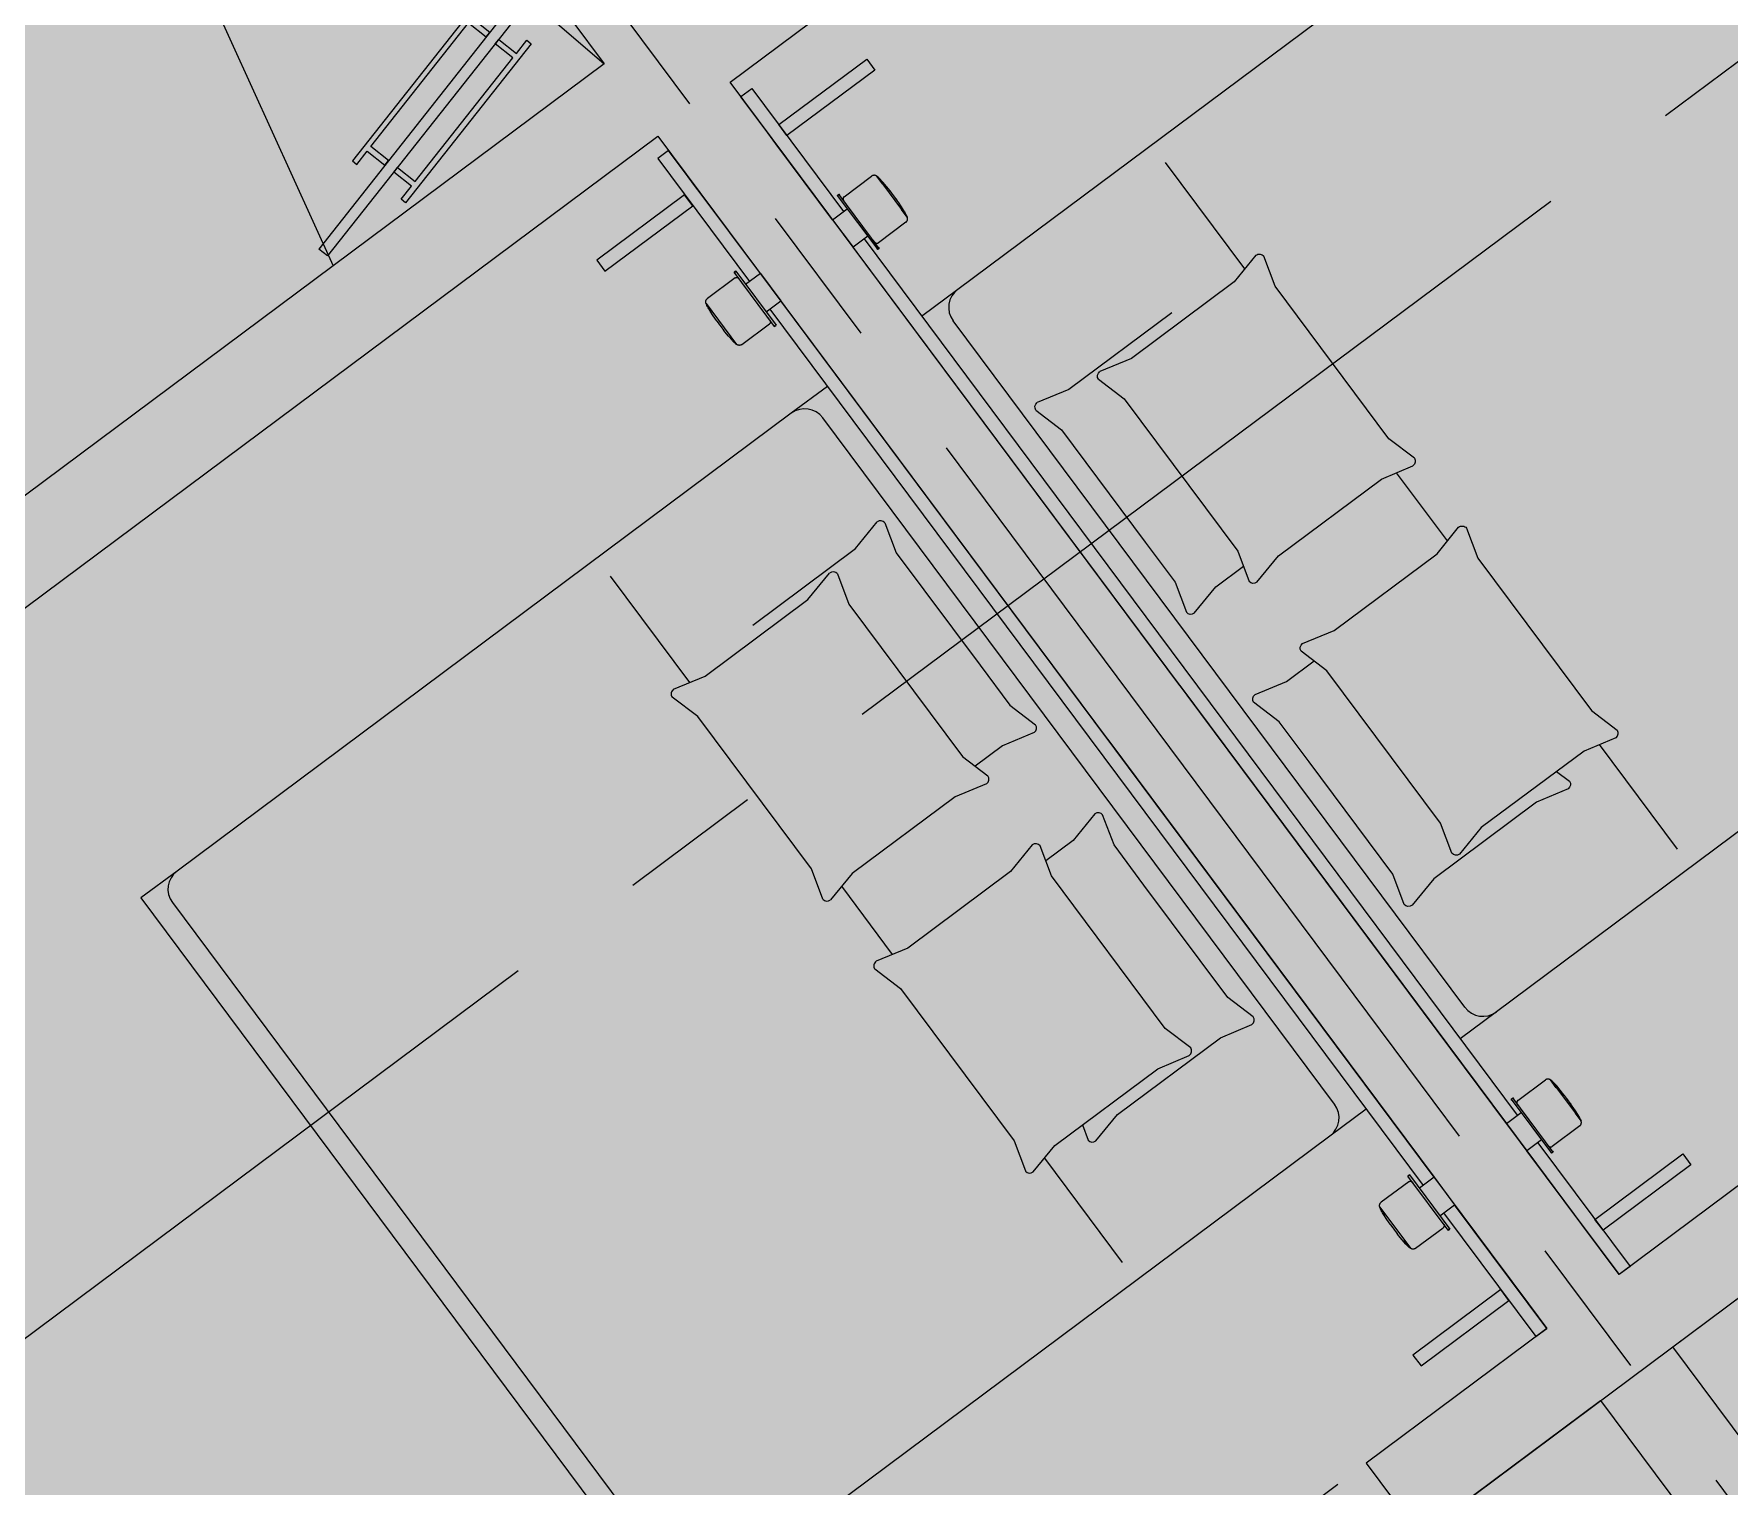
# Model space of a CAD drawing. Header units: metres. Extents: x -466 to 1322, y -1072 to 50.
# Drawn here: x 433.038 to 436.799, y -185.978 to -182.755 of the extents above; entities that cross this region are included whole.
import ezdxf

# ---------------------------------------------------------------- set-up
doc = ezdxf.new("R2010")
doc.units = ezdxf.units.M
for name, pattern in [('B1 P BAJA$0$HIDDEN', [9.525, 6.35, -3.175]), ('CENTER2', [28.575, 19.05, -3.175, 3.175, -3.175]), ('HIDDEN', [9.525, 6.35, -3.175]), ('Hidden 1_16_', [0.002381, 0.001587, -0.00079375])]:
    doc.linetypes.add(name, pattern=pattern)
for name, color, linetype, lineweight in [('A - PROY', 250, 'B1 P BAJA$0$HIDDEN', 0), ('A-DOOR', 2, 'Continuous', 9), ('A-EJES', 61, 'CENTER2', 0), ('A-Fixt', 122, 'Continuous', 5), ('A-MUEBLES', 5, 'Continuous', 0), ('A-MURO INT', 4, 'Continuous', 0)]:
    doc.layers.add(name, color=color, linetype=linetype, lineweight=lineweight)
doc.layers.add('Hatch Exterior', color=7, linetype='Continuous', lineweight=0, true_color=0xa99b89)
doc.layers.add('Hatch Interior', color=7, linetype='Continuous', lineweight=0, true_color=0xaf6350)

msp = doc.modelspace()

# ---------------------------------------------------------------- hatches: boundary and pattern name
at = {"layer": 'A-MURO INT', "transparency": 33554687}
h = msp.add_hatch(color=256, dxfattribs=at)
h.dxf.hatch_style = 1
h.paths.add_polyline_path([(433.3874, -181.2589), (435.7928, -179.466), (436.3904, -180.2678), (436.5507, -180.1483), (435.8336, -179.1861), (430.5418, -183.1304), (430.9004, -183.6115), (431.259, -184.0926), (431.4193, -183.973), (431.0608, -183.492), (430.8217, -183.1713), (433.2271, -181.3784), (434.3028, -182.8216), (431.7371, -184.734), (431.8566, -184.8943), (434.4223, -182.982), (436.3944, -185.6278), (436.3946, -185.628), (436.3703, -185.6461), (435.9936, -185.9266), (436.1131, -186.087), (436.514, -185.7882), (437.8287, -187.5521), (437.9891, -187.4326), (436.6743, -185.6687), (437.0752, -185.3699), (436.9557, -185.2095), (436.579, -185.4902), (436.5792, -185.4904), (436.5549, -185.5085), (436.3503, -185.234), (436.3049, -185.173), (434.8554, -183.2283), (434.8099, -183.1674), (434.6064, -182.8943), (434.5827, -182.8624), (437.1484, -180.95), (437.0288, -180.7897), (434.4631, -182.7021)])
h.paths.add_polyline_path([(433.6005, -181.1), (433.6011, -181.0996), (433.6085, -181.0941), (433.6278, -181.0797), (433.6278, -181.0797), (433.6225, -181.0837), (433.6092, -181.0936), (433.6005, -181.1)], flags=16)
at = {"layer": 'Hatch Exterior', "transparency": 33554687}
h = msp.add_hatch(color=256, dxfattribs=at)
h.dxf.hatch_style = 1
h.paths.add_polyline_path([(452.1567, -197.3216), (445.6431, -181.7275), (426.4435, -196.0383), (425.1287, -194.2744), (443.8484, -180.3214), (442.6531, -178.7178), (449.1895, -173.8458), (446.0818, -169.6765), (448.887, -167.5857), (459.5469, -194.4269)])
at = {"layer": 'Hatch Interior', "transparency": 33554687}
h = msp.add_hatch(color=256, dxfattribs=at)
h.dxf.hatch_style = 1
edge = h.paths.add_edge_path()
edge.add_line((417.7382, -197.1638), (419.3856, -199.3747))
edge.add_arc((419.7198, -199.9897), 0.7, 36.6996, 118.5178, ccw=False)
edge.add_line((420.2811, -199.5714), (421.6441, -198.5555))
edge.add_line((421.6441, -198.5555), (425.1105, -200.2313))
edge.add_line((425.1105, -200.2313), (423.8168, -202.9072))
edge.add_line((423.8168, -202.9072), (449.7456, -215.4426))
edge.add_line((449.7456, -215.4426), (452.2266, -210.3109))
edge.add_line((452.2266, -210.3109), (452.8795, -208.9604))
edge.add_line((452.8795, -208.9604), (426.2831, -196.1578))
edge.add_line((426.2831, -196.1578), (424.9683, -194.3939))
edge.add_line((424.9683, -194.3939), (443.8484, -180.3214))
edge.add_line((443.8484, -180.3214), (442.6531, -178.7178))
edge.add_line((442.6531, -178.7178), (449.1895, -173.8458))
edge.add_line((449.1895, -173.8458), (446.0819, -169.6766))
edge.add_line((446.0819, -169.6766), (408.2908, -197.8447))
edge.add_line((408.2908, -197.8447), (413.4672, -200.3473))
edge.add_line((413.4672, -200.3473), (417.7382, -197.1638))

# ---------------------------------------------------------------- linework, layer by layer
at = {"layer": 'A - PROY', "linetype": 'HIDDEN'}
for q in [(433.7014, -183.2698), (434.3028, -182.8216)]:
    msp.add_line((432.9817, -181.6822), q, dxfattribs=at)
at = {"layer": 'A - PROY', "color": 250, "linetype": 'Hidden 1_16_', "ltscale": 100}
msp.add_lwpolyline([(433.1071, -188.0781), (435.9936, -185.9266)], dxfattribs=at)
at = {"layer": 'A-DOOR'}
msp.add_line((434.1035, -182.6832), (433.6696, -183.2325), dxfattribs=at)
msp.add_lwpolyline([(434.1035, -182.6832), (434.1231, -182.6987), (433.6891, -183.2478), (433.6696, -183.2325)], dxfattribs=at)
at = {"layer": 'A-EJES', "ltscale": 0.1}
for p, q in [((445.5676, -176.296), (409.6606, -203.0599)), ((437.9089, -187.4923), (429.9289, -176.7862))]:
    msp.add_line(p, q, dxfattribs=at)
at = {"layer": 'A-Fixt'}
for points in [[(433.8167, -183.0463), (433.8246, -183.0363), (433.7853, -183.0053), (434.0022, -182.7307), (434.0415, -182.7617), (434.0494, -182.7517), (434.0101, -182.7207), (434.0332, -182.6914), (434.0233, -182.6836), (433.7444, -183.0367), (433.7543, -183.0446), (433.7775, -183.0153)], [(433.8363, -183.0618), (433.8442, -183.0518), (433.8834, -183.0828), (434.1003, -182.8081), (434.0611, -182.7772), (434.069, -182.7672), (434.1082, -182.7982), (434.1313, -182.7689), (434.1413, -182.7768), (433.8624, -183.1299), (433.8524, -183.1221), (433.8755, -183.0928)]]:
    msp.add_lwpolyline(points, close=True, dxfattribs=at)
at = {"layer": 'A-MUEBLES'}
for p, q in [((435.0875, -183.3218), (436.4505, -182.3058)), ((434.6904, -182.9564), (434.8855, -182.8111)), ((434.9035, -182.8353), (434.7085, -182.9807)), ((434.8855, -182.8111), (434.9035, -182.8353)), ((434.6064, -182.8943), (434.6307, -182.8763)), ((434.8099, -183.1674), (434.6064, -182.8943)), ((434.6663, -182.9747), (434.6066, -182.8945)), ((434.6307, -182.8763), (434.8342, -183.1493)), ((434.6843, -182.9987), (434.6663, -182.9747)), ((434.7085, -182.9807), (434.6904, -182.9564)), ((434.4461, -183.0138), (434.4218, -183.0319)), ((434.6496, -183.2869), (434.4461, -183.0138)), ((434.506, -183.0942), (434.4462, -183.014)), ((434.8099, -183.1674), (434.6843, -182.9987)), ((434.4218, -183.0319), (434.6253, -183.3049)), ((435.7243, -183.2768), (435.5483, -183.0407)), ((434.5239, -183.1183), (434.506, -183.0942)), ((434.8353, -183.1163), (434.8964, -183.0708)), ((434.908, -183.071), (434.9757, -183.1619)), ((434.9208, -183.0881), (434.908, -183.071)), ((434.4816, -183.1121), (434.2866, -183.2575)), ((434.3046, -183.2817), (434.4997, -183.1363)), ((434.4997, -183.1363), (434.4816, -183.1121)), ((434.6496, -183.2869), (434.5239, -183.1183)), ((434.8204, -183.1134), (434.8239, -183.1108)), ((434.8204, -183.1134), (434.9101, -183.2337)), ((434.822, -183.1154), (434.8204, -183.1134)), ((434.8239, -183.1108), (434.8254, -183.1128)), ((434.9135, -183.2311), (434.8239, -183.1108)), ((434.8099, -183.1674), (434.8425, -183.1431)), ((434.8099, -183.1674), (434.8554, -183.2283)), ((434.9726, -183.173), (434.9115, -183.2185)), ((434.9757, -183.1619), (434.963, -183.1447)), ((434.888, -183.204), (434.8554, -183.2283)), ((434.8796, -183.2102), (436.3291, -185.155)), ((435.5807, -184.2014), (434.8554, -183.2283)), ((436.3049, -185.173), (434.8554, -183.2283)), ((434.9101, -183.2337), (434.9085, -183.2316)), ((434.9135, -183.2311), (434.9101, -183.2337)), ((434.912, -183.229), (434.9135, -183.2311)), ((435.7492, -183.2464), (435.7012, -183.3051)), ((435.7917, -183.3152), (435.7665, -183.2483)), ((434.2866, -183.2575), (434.3046, -183.2817)), ((434.5949, -183.2815), (434.5914, -183.2841)), ((434.5914, -183.2841), (434.5929, -183.2862)), ((434.681, -183.4044), (434.5914, -183.2841)), ((434.5949, -183.2815), (434.6845, -183.4018)), ((434.5964, -183.2836), (434.5949, -183.2815)), ((434.6496, -183.2869), (434.617, -183.3112)), ((434.6496, -183.2869), (434.695, -183.3478)), ((434.5934, -183.2966), (434.5323, -183.3422)), ((435.0073, -183.3816), (435.0875, -183.3218)), ((435.7012, -183.3051), (435.473, -183.4752)), ((436.0438, -183.6534), (435.7917, -183.3152)), ((434.5292, -183.3533), (434.5969, -183.4442)), ((434.542, -183.3704), (434.5292, -183.3533)), ((434.6624, -183.3721), (434.695, -183.3478)), ((435.4203, -184.3209), (434.695, -183.3478)), ((436.1445, -185.2925), (434.695, -183.3478)), ((434.6085, -183.4444), (434.6696, -183.3988)), ((434.6708, -183.3659), (436.1203, -185.3106)), ((434.6845, -183.4018), (434.683, -183.3997)), ((436.2127, -184.9152), (435.0773, -183.3918)), ((435.5623, -183.3739), (435.3341, -183.544)), ((434.5969, -183.4442), (434.5842, -183.4271)), ((434.6795, -183.4023), (434.681, -183.4044)), ((434.681, -183.4044), (434.6845, -183.4018)), ((435.473, -183.4752), (435.403, -183.5044)), ((434.7985, -183.5372), (434.7183, -183.597)), ((435.3341, -183.544), (435.2641, -183.5732)), ((435.3999, -183.5215), (435.4568, -183.5649)), ((435.4568, -183.5649), (435.7089, -183.9031)), ((434.7183, -183.597), (433.3553, -184.6129)), ((435.9237, -185.1306), (434.7883, -183.6072)), ((435.261, -183.5903), (435.3179, -183.6336)), ((435.3179, -183.6336), (435.5037, -183.8829)), ((436.1007, -183.6968), (436.0438, -183.6534)), ((436.0276, -183.7431), (436.0976, -183.7139)), ((436.1741, -183.8803), (436.0613, -183.729)), ((435.7994, -183.9132), (436.0276, -183.7431)), ((434.8607, -183.8968), (434.9087, -183.838)), ((434.926, -183.84), (434.9513, -183.9069)), ((436.151, -183.9086), (436.199, -183.8498)), ((436.2162, -183.8517), (436.2415, -183.9187)), ((435.5037, -183.8829), (435.57, -183.9718)), ((434.6326, -184.0669), (434.8607, -183.8968)), ((434.9513, -183.9069), (435.1371, -184.1562)), ((435.7089, -183.9031), (435.7341, -183.97)), ((435.7514, -183.9719), (435.7994, -183.9132)), ((435.9228, -184.0787), (436.151, -183.9086)), ((436.2415, -183.9187), (436.4936, -184.2568)), ((437.6457, -183.9094), (436.2827, -184.9254)), ((434.4933, -184.1944), (434.3172, -183.9583)), ((434.7552, -184.0103), (434.8032, -183.9515)), ((434.8205, -183.9534), (434.8457, -184.0203)), ((435.6605, -183.9819), (435.7215, -183.9365)), ((435.57, -183.9718), (435.5953, -184.0387)), ((435.6125, -184.0407), (435.6605, -183.9819)), ((434.527, -184.1803), (434.7552, -184.0103)), ((434.8457, -184.0203), (435.0978, -184.3585)), ((435.8528, -184.1079), (435.9228, -184.0787)), ((435.8172, -184.1921), (435.8782, -184.1467)), ((435.9066, -184.1683), (435.8497, -184.125)), ((434.457, -184.2096), (434.527, -184.1803)), ((435.1371, -184.1562), (435.2034, -184.2451)), ((436.1586, -184.5065), (435.9066, -184.1683)), ((434.5108, -184.27), (434.4539, -184.2267)), ((435.5807, -184.2014), (436.3049, -185.173)), ((435.7472, -184.2213), (435.8172, -184.1921)), ((435.2034, -184.2451), (435.2603, -184.2884)), ((435.801, -184.2818), (435.7441, -184.2384)), ((436.4936, -184.2568), (436.5505, -184.3002)), ((434.7629, -184.6082), (434.5108, -184.27)), ((435.8673, -184.3707), (435.801, -184.2818)), ((435.1872, -184.3347), (435.1262, -184.3802)), ((435.2572, -184.3055), (435.1872, -184.3347)), ((435.4203, -184.3209), (436.1445, -185.2925)), ((436.5474, -184.3173), (436.4774, -184.3465)), ((436.5111, -184.3324), (436.6838, -184.5641)), ((435.0978, -184.3585), (435.1547, -184.4019)), ((436.0531, -184.62), (435.8673, -184.3707)), ((436.4774, -184.3465), (436.2492, -184.5166)), ((436.4164, -184.3919), (436.4449, -184.4137)), ((435.0816, -184.4482), (434.8534, -184.6183)), ((435.1516, -184.419), (435.0816, -184.4482)), ((436.4419, -184.4308), (436.3718, -184.46)), ((435.3919, -184.4862), (435.3438, -184.545)), ((435.4344, -184.555), (435.4091, -184.4881)), ((436.3718, -184.46), (436.1436, -184.6301)), ((436.1839, -184.5734), (436.1586, -184.5065)), ((436.2492, -184.5166), (436.2012, -184.5753)), ((435.253, -184.5549), (435.205, -184.6137)), ((435.2955, -184.6238), (435.2702, -184.5569)), ((435.3438, -184.545), (435.2829, -184.5904)), ((435.5007, -184.644), (435.4344, -184.555)), ((433.3553, -184.6129), (433.2751, -184.6727)), ((434.7881, -184.6751), (434.7629, -184.6082)), ((434.8534, -184.6183), (434.8054, -184.677)), ((435.205, -184.6137), (434.9768, -184.7838)), ((435.5476, -184.962), (435.2955, -184.6238)), ((436.0784, -184.6869), (436.0531, -184.62)), ((436.1436, -184.6301), (436.0956, -184.6888)), ((433.2751, -184.6727), (434.4703, -186.2762)), ((434.943, -184.7978), (434.8303, -184.6466)), ((435.6865, -184.8932), (435.5007, -184.644)), ((433.3451, -184.6829), (434.4805, -186.2063)), ((434.9768, -184.7838), (434.9067, -184.813)), ((434.9037, -184.8301), (434.9606, -184.8734)), ((434.9606, -184.8734), (435.2126, -185.2116)), ((435.7434, -184.9366), (435.6865, -184.8932)), ((436.2827, -184.9254), (436.2025, -184.9851)), ((435.6045, -185.0053), (435.5476, -184.962)), ((435.6703, -184.9829), (435.7403, -184.9537)), ((435.4421, -185.153), (435.6703, -184.9829)), ((435.3032, -185.2217), (435.5314, -185.0516)), ((435.5314, -185.0516), (435.6014, -185.0224)), ((436.3303, -185.122), (436.3914, -185.0764)), ((436.403, -185.0766), (436.4707, -185.1675)), ((436.4157, -185.0937), (436.403, -185.0766)), ((436.3154, -185.119), (436.3189, -185.1165)), ((436.3154, -185.119), (436.405, -185.2393)), ((436.3169, -185.1211), (436.3154, -185.119)), ((436.3189, -185.1165), (436.3204, -185.1185)), ((436.4085, -185.2367), (436.3189, -185.1165)), ((435.3941, -185.2117), (435.4421, -185.153)), ((435.9135, -185.2005), (435.9937, -185.1408)), ((436.3049, -185.173), (436.3375, -185.1487)), ((436.4707, -185.1675), (436.4579, -185.1504)), ((434.5505, -186.2165), (435.9135, -185.2005)), ((435.3641, -185.1763), (435.3768, -185.2098)), ((436.3049, -185.173), (436.3503, -185.234)), ((436.4676, -185.1786), (436.4064, -185.2242)), ((435.2126, -185.2116), (435.2379, -185.2785)), ((435.2552, -185.2805), (435.3032, -185.2217)), ((436.3829, -185.2097), (436.3503, -185.234)), ((436.3503, -185.234), (436.4771, -185.4041)), ((436.5549, -185.5085), (436.3503, -185.234)), ((436.3745, -185.2159), (436.5792, -185.4904)), ((436.405, -185.2393), (436.4035, -185.2373)), ((436.4085, -185.2367), (436.405, -185.2393)), ((436.407, -185.2347), (436.4085, -185.2367)), ((436.5013, -185.386), (436.6964, -185.2406)), ((436.6964, -185.2406), (436.7144, -185.2649)), ((435.2801, -185.25), (435.4527, -185.4816)), ((436.7144, -185.2649), (436.5194, -185.4102)), ((436.0884, -185.3023), (436.0273, -185.3479)), ((436.0898, -185.2872), (436.0863, -185.2898)), ((436.0863, -185.2898), (436.0879, -185.2918)), ((436.176, -185.41), (436.0863, -185.2898)), ((436.0898, -185.2872), (436.1795, -185.4074)), ((436.0913, -185.2892), (436.0898, -185.2872)), ((436.1445, -185.2925), (436.1119, -185.3168)), ((436.1445, -185.2925), (436.19, -185.3535)), ((436.1573, -185.3778), (436.19, -185.3535)), ((436.19, -185.3535), (436.3168, -185.5236)), ((436.3946, -185.628), (436.19, -185.3535)), ((436.0242, -185.359), (436.0919, -185.4498)), ((436.0369, -185.3761), (436.0242, -185.359)), ((436.1657, -185.3715), (436.3703, -185.6461)), ((436.5194, -185.4102), (436.5013, -185.386)), ((436.1034, -185.4501), (436.1646, -185.4045)), ((436.1745, -185.408), (436.176, -185.41)), ((436.176, -185.41), (436.1795, -185.4074)), ((436.1795, -185.4074), (436.1779, -185.4054)), ((436.4771, -185.4041), (436.495, -185.4281)), ((436.495, -185.4281), (436.5548, -185.5083)), ((436.0919, -185.4498), (436.0791, -185.4327)), ((436.5792, -185.4904), (436.5549, -185.5085)), ((436.2925, -185.5417), (436.0975, -185.687)), ((436.3106, -185.5659), (436.2925, -185.5417)), ((436.3168, -185.5236), (436.3347, -185.5477)), ((436.1155, -185.7113), (436.3106, -185.5659)), ((436.3347, -185.5477), (436.3944, -185.6278)), ((436.3703, -185.6461), (436.3946, -185.628)), ((436.0975, -185.687), (436.1155, -185.7113))]:
    msp.add_line(p, q, dxfattribs=at)
at = {"layer": 'A-MUEBLES', "flags": 128}
for points in [[(434.908, -183.071), (434.9077, -183.0708), (434.9074, -183.0705), (434.9071, -183.0703), (434.9068, -183.0701), (434.9064, -183.07), (434.9061, -183.0698), (434.9057, -183.0696), (434.9054, -183.0695), (434.905, -183.0694), (434.9047, -183.0693), (434.9043, -183.0692), (434.9039, -183.0691), (434.9036, -183.069), (434.9032, -183.069), (434.9028, -183.0689), (434.9024, -183.0689), (434.9021, -183.0689), (434.9017, -183.0689), (434.9013, -183.0689), (434.9009, -183.069), (434.9006, -183.069), (434.9002, -183.0691), (434.8998, -183.0692), (434.8995, -183.0693), (434.8991, -183.0694), (434.8987, -183.0695), (434.8984, -183.0697), (434.898, -183.0698), (434.8977, -183.07), (434.8974, -183.0702), (434.897, -183.0704), (434.8967, -183.0706), (434.8964, -183.0708)], [(434.918, -183.0802), (434.9159, -183.078), (434.9137, -183.0759), (434.9115, -183.0738), (434.9092, -183.0719), (434.908, -183.071)], [(434.9374, -183.1037), (434.9297, -183.0938), (434.9216, -183.0842), (434.918, -183.0802)], [(434.8353, -183.1163), (434.8351, -183.1165), (434.835, -183.1166), (434.8348, -183.1168), (434.8346, -183.117), (434.8345, -183.1171), (434.8343, -183.1173), (434.8342, -183.1175), (434.834, -183.1177), (434.8339, -183.1179), (434.8338, -183.1181), (434.8336, -183.1183), (434.8335, -183.1185), (434.8334, -183.1187), (434.8334, -183.1189), (434.8333, -183.1191), (434.8332, -183.1194), (434.8331, -183.1196), (434.8331, -183.1198), (434.833, -183.1201), (434.833, -183.1203), (434.833, -183.1205), (434.833, -183.1208), (434.833, -183.121), (434.833, -183.1212), (434.833, -183.1215), (434.833, -183.1217), (434.833, -183.1219), (434.8331, -183.1222), (434.8331, -183.1224), (434.8332, -183.1226), (434.8332, -183.1228), (434.8333, -183.1231), (434.8334, -183.1233), (434.8335, -183.1235), (434.8336, -183.1237), (434.8337, -183.1239), (434.8338, -183.1241), (434.8339, -183.1243), (434.8341, -183.1245)], [(434.8371, -183.1286), (434.8366, -183.1279), (434.8361, -183.1272), (434.8357, -183.1267), (434.8353, -183.1261), (434.835, -183.1257), (434.8347, -183.1253), (434.8345, -183.125), (434.8343, -183.1248), (434.8342, -183.1247), (434.8341, -183.1246)], [(434.8341, -183.1246), (434.8342, -183.1247), (434.8344, -183.1249), (434.8346, -183.1252), (434.8348, -183.1255)], [(434.9374, -183.1037), (434.9374, -183.1037), (434.9374, -183.1037), (434.9374, -183.1037), (434.9375, -183.1038), (434.9375, -183.1039), (434.9376, -183.104), (434.9377, -183.1041), (434.9377, -183.1042), (434.9378, -183.1043), (434.938, -183.1045), (434.9381, -183.1046), (434.9382, -183.1048), (434.9384, -183.105), (434.9385, -183.1052), (434.9387, -183.1055), (434.9389, -183.1057), (434.9391, -183.106), (434.9393, -183.1062), (434.9395, -183.1065), (434.9397, -183.1068), (434.9399, -183.1071), (434.9402, -183.1074), (434.9404, -183.1077), (434.9406, -183.1081), (434.9409, -183.1084), (434.9412, -183.1088), (434.9414, -183.1091), (434.9417, -183.1095), (434.942, -183.1099), (434.9423, -183.1103), (434.9426, -183.1107), (434.9429, -183.1111), (434.9432, -183.1115), (434.9435, -183.1119), (434.9438, -183.1123), (434.9441, -183.1127), (434.9444, -183.1131), (434.9447, -183.1135), (434.945, -183.1139), (434.9453, -183.1143), (434.9456, -183.1147), (434.9459, -183.1152), (434.9462, -183.1156), (434.9465, -183.116), (434.9468, -183.1164), (434.9471, -183.1168), (434.9474, -183.1172), (434.9477, -183.1176), (434.948, -183.118), (434.9483, -183.1183), (434.9486, -183.1187), (434.9488, -183.1191), (434.9491, -183.1194), (434.9494, -183.1198), (434.9496, -183.1201), (434.9499, -183.1205), (434.9501, -183.1208), (434.9503, -183.1211), (434.9506, -183.1214), (434.9508, -183.1217), (434.951, -183.1219), (434.9512, -183.1222), (434.9514, -183.1225), (434.9515, -183.1227), (434.9517, -183.1229), (434.9519, -183.1231), (434.952, -183.1233), (434.9521, -183.1235), (434.9522, -183.1236), (434.9524, -183.1238), (434.9525, -183.1239), (434.9525, -183.124), (434.9526, -183.1241), (434.9527, -183.1242), (434.9527, -183.1243), (434.9528, -183.1243), (434.9528, -183.1244), (434.9528, -183.1244)], [(434.9528, -183.1244), (434.9528, -183.1244), (434.9528, -183.1244), (434.9527, -183.1243), (434.9527, -183.1243), (434.9527, -183.1242), (434.9526, -183.1241), (434.9525, -183.124), (434.9524, -183.1239), (434.9523, -183.1237), (434.9522, -183.1236), (434.9521, -183.1234), (434.9519, -183.1232), (434.9518, -183.123), (434.9516, -183.1228), (434.9515, -183.1226), (434.9513, -183.1223), (434.9511, -183.1221), (434.9509, -183.1218), (434.9507, -183.1215), (434.9505, -183.1212), (434.9502, -183.1209), (434.95, -183.1206), (434.9498, -183.1203), (434.9495, -183.12), (434.9493, -183.1196), (434.949, -183.1193), (434.9487, -183.1189), (434.9484, -183.1185), (434.9482, -183.1182), (434.9479, -183.1178), (434.9476, -183.1174), (434.9473, -183.117), (434.947, -183.1166), (434.9467, -183.1162), (434.9464, -183.1158), (434.9461, -183.1154), (434.9458, -183.115), (434.9455, -183.1145), (434.9452, -183.1141), (434.9449, -183.1137), (434.9445, -183.1133), (434.9442, -183.1129), (434.9439, -183.1125), (434.9436, -183.1121), (434.9433, -183.1117), (434.943, -183.1113), (434.9427, -183.1109), (434.9424, -183.1105), (434.9421, -183.1101), (434.9419, -183.1097), (434.9416, -183.1093), (434.9413, -183.109), (434.941, -183.1086), (434.9408, -183.1083), (434.9405, -183.1079), (434.9403, -183.1076), (434.94, -183.1073), (434.9398, -183.107), (434.9396, -183.1067), (434.9394, -183.1064), (434.9392, -183.1061), (434.939, -183.1058), (434.9388, -183.1056), (434.9386, -183.1054), (434.9385, -183.1051), (434.9383, -183.1049), (434.9382, -183.1047), (434.938, -183.1046), (434.9379, -183.1044), (434.9378, -183.1043), (434.9377, -183.1041), (434.9376, -183.104), (434.9375, -183.1039), (434.9375, -183.1038), (434.9374, -183.1038), (434.9374, -183.1037), (434.9374, -183.1037), (434.9374, -183.1037)], [(434.9698, -183.1497), (434.9631, -183.1391), (434.956, -183.1288), (434.9528, -183.1244)], [(434.9757, -183.1619), (434.9746, -183.1591), (434.9734, -183.1563), (434.972, -183.1536), (434.9706, -183.151), (434.9698, -183.1497)], [(434.9726, -183.173), (434.9729, -183.1727), (434.9732, -183.1725), (434.9735, -183.1723), (434.9738, -183.172), (434.974, -183.1717), (434.9743, -183.1714), (434.9745, -183.1711), (434.9747, -183.1708), (434.9749, -183.1705), (434.9751, -183.1702), (434.9753, -183.1699), (434.9755, -183.1695), (434.9756, -183.1692), (434.9758, -183.1688), (434.9759, -183.1685), (434.976, -183.1681), (434.9761, -183.1677), (434.9762, -183.1674), (434.9763, -183.167), (434.9763, -183.1666), (434.9764, -183.1663), (434.9764, -183.1659), (434.9764, -183.1655), (434.9764, -183.1651), (434.9764, -183.1648), (434.9764, -183.1644), (434.9763, -183.164), (434.9763, -183.1636), (434.9762, -183.1633), (434.9761, -183.1629), (434.976, -183.1625), (434.9759, -183.1622), (434.9757, -183.1619)], [(434.9032, -183.2173), (434.9032, -183.2172), (434.903, -183.217), (434.9028, -183.2168), (434.9026, -183.2164), (434.9023, -183.216), (434.9019, -183.2155), (434.9015, -183.215), (434.9011, -183.2144), (434.9005, -183.2137), (434.9, -183.2129)], [(434.9027, -183.2166), (434.9029, -183.2169), (434.9031, -183.2171), (434.9032, -183.2173), (434.9033, -183.2173)], [(434.9034, -183.2175), (434.9036, -183.2177), (434.9037, -183.2179), (434.9039, -183.2181), (434.9041, -183.2182), (434.9042, -183.2184), (434.9044, -183.2185), (434.9046, -183.2187), (434.9048, -183.2188), (434.905, -183.2189), (434.9052, -183.219), (434.9054, -183.2191), (434.9056, -183.2192), (434.9059, -183.2193), (434.9061, -183.2194), (434.9063, -183.2195), (434.9065, -183.2195), (434.9068, -183.2196), (434.907, -183.2196), (434.9072, -183.2197), (434.9075, -183.2197), (434.9077, -183.2197), (434.9079, -183.2197), (434.9082, -183.2197), (434.9084, -183.2197), (434.9086, -183.2197), (434.9089, -183.2196), (434.9091, -183.2196), (434.9093, -183.2196), (434.9096, -183.2195), (434.9098, -183.2194), (434.91, -183.2194), (434.9102, -183.2193), (434.9104, -183.2192), (434.9106, -183.2191), (434.9109, -183.219), (434.9111, -183.2188), (434.9113, -183.2187), (434.9114, -183.2186), (434.9115, -183.2185)], [(434.5934, -183.2966), (434.5936, -183.2965), (434.5938, -183.2964), (434.594, -183.2962), (434.5942, -183.2961), (434.5944, -183.296), (434.5947, -183.2959), (434.5949, -183.2958), (434.5951, -183.2958), (434.5953, -183.2957), (434.5956, -183.2956), (434.5958, -183.2956), (434.596, -183.2955), (434.5962, -183.2955), (434.5965, -183.2955), (434.5967, -183.2955), (434.597, -183.2955), (434.5972, -183.2955), (434.5974, -183.2955), (434.5977, -183.2955), (434.5979, -183.2955), (434.5981, -183.2956), (434.5983, -183.2956), (434.5986, -183.2957), (434.5988, -183.2958), (434.599, -183.2958), (434.5992, -183.2959), (434.5995, -183.296), (434.5997, -183.2961), (434.5999, -183.2962), (434.6001, -183.2964), (434.6003, -183.2965), (434.6005, -183.2966), (434.6006, -183.2968), (434.6008, -183.2969), (434.601, -183.2971), (434.6012, -183.2972), (434.6013, -183.2974), (434.6015, -183.2976), (434.6016, -183.2978)], [(434.6047, -183.3019), (434.6042, -183.3012), (434.6037, -183.3005), (434.6032, -183.2999), (434.6028, -183.2994), (434.6025, -183.299), (434.6022, -183.2986), (434.602, -183.2983), (434.6018, -183.2981), (434.6017, -183.2979), (434.6017, -183.2978)], [(434.6017, -183.2979), (434.6018, -183.298), (434.6019, -183.2982), (434.6021, -183.2984), (434.6024, -183.2988)], [(434.5292, -183.3533), (434.5291, -183.353), (434.529, -183.3526), (434.5288, -183.3523), (434.5288, -183.3519), (434.5287, -183.3515), (434.5286, -183.3511), (434.5286, -183.3508), (434.5285, -183.3504), (434.5285, -183.35), (434.5285, -183.3496), (434.5285, -183.3493), (434.5286, -183.3489), (434.5286, -183.3485), (434.5287, -183.3481), (434.5287, -183.3478), (434.5288, -183.3474), (434.5289, -183.347), (434.529, -183.3467), (434.5292, -183.3463), (434.5293, -183.346), (434.5295, -183.3456), (434.5296, -183.3453), (434.5298, -183.345), (434.53, -183.3446), (434.5302, -183.3443), (434.5305, -183.344), (434.5307, -183.3437), (434.5309, -183.3434), (434.5312, -183.3432), (434.5315, -183.3429), (434.5317, -183.3427), (434.532, -183.3424), (434.5323, -183.3422)], [(434.5351, -183.3655), (434.5336, -183.3629), (434.5322, -183.3602), (434.5309, -183.3575), (434.5298, -183.3547), (434.5292, -183.3533)], [(434.5521, -183.3908), (434.5449, -183.3806), (434.538, -183.3701), (434.5351, -183.3655)], [(434.5521, -183.3908), (434.5521, -183.3908), (434.5522, -183.3908), (434.5522, -183.3909), (434.5522, -183.3909), (434.5523, -183.391), (434.5524, -183.3911), (434.5524, -183.3912), (434.5525, -183.3913), (434.5526, -183.3915), (434.5527, -183.3916), (434.5529, -183.3918), (434.553, -183.392), (434.5532, -183.3922), (434.5533, -183.3924), (434.5535, -183.3926), (434.5537, -183.3928), (434.5539, -183.3931), (434.5541, -183.3934), (434.5543, -183.3936), (434.5545, -183.3939), (434.5547, -183.3942), (434.5549, -183.3945), (434.5552, -183.3949), (434.5554, -183.3952), (434.5557, -183.3956), (434.5559, -183.3959), (434.5562, -183.3963), (434.5565, -183.3966), (434.5568, -183.397), (434.5571, -183.3974), (434.5574, -183.3978), (434.5576, -183.3982), (434.5579, -183.3986), (434.5582, -183.399), (434.5585, -183.3994), (434.5589, -183.3998), (434.5592, -183.4002), (434.5595, -183.4006), (434.5598, -183.401), (434.5601, -183.4015), (434.5604, -183.4019), (434.5607, -183.4023), (434.561, -183.4027), (434.5613, -183.4031), (434.5616, -183.4035), (434.5619, -183.4039), (434.5622, -183.4043), (434.5625, -183.4047), (434.5628, -183.4051), (434.5631, -183.4055), (434.5634, -183.4058), (434.5636, -183.4062), (434.5639, -183.4066), (434.5642, -183.4069), (434.5644, -183.4073), (434.5647, -183.4076), (434.5649, -183.4079), (434.5651, -183.4082), (434.5653, -183.4085), (434.5656, -183.4088), (434.5658, -183.4091), (434.566, -183.4093), (434.5661, -183.4096), (434.5663, -183.4098), (434.5665, -183.41), (434.5666, -183.4102), (434.5668, -183.4104), (434.5669, -183.4106), (434.567, -183.4108), (434.5671, -183.4109), (434.5672, -183.4111), (434.5673, -183.4112), (434.5674, -183.4113), (434.5675, -183.4113), (434.5675, -183.4114), (434.5675, -183.4115), (434.5676, -183.4115), (434.5676, -183.4115)], [(434.5676, -183.4115), (434.5676, -183.4115), (434.5676, -183.4115), (434.5675, -183.4114), (434.5675, -183.4114), (434.5674, -183.4113), (434.5674, -183.4112), (434.5673, -183.4111), (434.5672, -183.411), (434.5671, -183.4109), (434.567, -183.4107), (434.5669, -183.4105), (434.5667, -183.4103), (434.5666, -183.4101), (434.5664, -183.4099), (434.5662, -183.4097), (434.5661, -183.4095), (434.5659, -183.4092), (434.5657, -183.4089), (434.5655, -183.4087), (434.5652, -183.4084), (434.565, -183.4081), (434.5648, -183.4078), (434.5645, -183.4074), (434.5643, -183.4071), (434.564, -183.4068), (434.5638, -183.4064), (434.5635, -183.406), (434.5632, -183.4057), (434.5629, -183.4053), (434.5627, -183.4049), (434.5624, -183.4045), (434.5621, -183.4041), (434.5618, -183.4037), (434.5615, -183.4033), (434.5612, -183.4029), (434.5609, -183.4025), (434.5606, -183.4021), (434.5603, -183.4017), (434.5599, -183.4013), (434.5596, -183.4009), (434.5593, -183.4004), (434.559, -183.4), (434.5587, -183.3996), (434.5584, -183.3992), (434.5581, -183.3988), (434.5578, -183.3984), (434.5575, -183.398), (434.5572, -183.3976), (434.5569, -183.3972), (434.5566, -183.3968), (434.5564, -183.3965), (434.5561, -183.3961), (434.5558, -183.3957), (434.5556, -183.3954), (434.5553, -183.3951), (434.5551, -183.3947), (434.5548, -183.3944), (434.5546, -183.3941), (434.5544, -183.3938), (434.5542, -183.3935), (434.554, -183.3932), (434.5538, -183.393), (434.5536, -183.3927), (434.5534, -183.3925), (434.5532, -183.3923), (434.5531, -183.3921), (434.5529, -183.3919), (434.5528, -183.3917), (434.5527, -183.3915), (434.5526, -183.3914), (434.5525, -183.3913), (434.5524, -183.3911), (434.5523, -183.391), (434.5523, -183.391), (434.5522, -183.3909), (434.5522, -183.3908), (434.5521, -183.3908), (434.5521, -183.3908)], [(434.6708, -183.3906), (434.6707, -183.3905), (434.6706, -183.3903), (434.6704, -183.39), (434.6701, -183.3897), (434.6698, -183.3893), (434.6695, -183.3888), (434.6691, -183.3883), (434.6686, -183.3876), (434.6681, -183.3869), (434.6675, -183.3862)], [(434.671, -183.3908), (434.6711, -183.391), (434.6712, -183.3912), (434.6713, -183.3914), (434.6714, -183.3916), (434.6715, -183.3918), (434.6716, -183.392), (434.6717, -183.3923), (434.6718, -183.3925), (434.6718, -183.3927), (434.6719, -183.393), (434.6719, -183.3932), (434.6719, -183.3934), (434.672, -183.3936), (434.672, -183.3939), (434.672, -183.3941), (434.672, -183.3944), (434.672, -183.3946), (434.6719, -183.3948), (434.6719, -183.3951), (434.6719, -183.3953), (434.6718, -183.3955), (434.6718, -183.3957), (434.6717, -183.396), (434.6716, -183.3962), (434.6715, -183.3964), (434.6714, -183.3966), (434.6713, -183.3968), (434.6712, -183.397), (434.6711, -183.3972), (434.671, -183.3974), (434.6708, -183.3976), (434.6707, -183.3978), (434.6705, -183.398), (434.6704, -183.3982), (434.6702, -183.3983), (434.67, -183.3985), (434.6699, -183.3986), (434.6697, -183.3988), (434.6696, -183.3988)], [(434.6703, -183.3898), (434.6705, -183.3901), (434.6706, -183.3904), (434.6708, -183.3905), (434.6708, -183.3906)], [(434.587, -183.435), (434.5787, -183.4256), (434.5709, -183.4159), (434.5676, -183.4115)], [(434.5969, -183.4442), (434.5946, -183.4423), (434.5923, -183.4403), (434.5901, -183.4383), (434.588, -183.4361), (434.587, -183.435)], [(434.6085, -183.4444), (434.6082, -183.4446), (434.6079, -183.4448), (434.6075, -183.445), (434.6072, -183.4452), (434.6069, -183.4454), (434.6065, -183.4455), (434.6062, -183.4457), (434.6058, -183.4458), (434.6055, -183.4459), (434.6051, -183.446), (434.6047, -183.4461), (434.6044, -183.4461), (434.604, -183.4462), (434.6036, -183.4462), (434.6032, -183.4463), (434.6029, -183.4463), (434.6025, -183.4463), (434.6021, -183.4462), (434.6017, -183.4462), (434.6013, -183.4462), (434.601, -183.4461), (434.6006, -183.446), (434.6002, -183.4459), (434.5999, -183.4458), (434.5995, -183.4457), (434.5992, -183.4455), (434.5988, -183.4454), (434.5985, -183.4452), (434.5982, -183.445), (434.5978, -183.4448), (434.5975, -183.4446), (434.5972, -183.4444), (434.5969, -183.4442)], [(436.403, -185.0766), (436.4027, -185.0764), (436.4023, -185.0762), (436.402, -185.076), (436.4017, -185.0758), (436.4014, -185.0756), (436.401, -185.0755), (436.4007, -185.0753), (436.4003, -185.0752), (436.4, -185.075), (436.3996, -185.0749), (436.3993, -185.0748), (436.3989, -185.0747), (436.3985, -185.0747), (436.3981, -185.0746), (436.3978, -185.0746), (436.3974, -185.0746), (436.397, -185.0746), (436.3966, -185.0746), (436.3963, -185.0746), (436.3959, -185.0746), (436.3955, -185.0747), (436.3951, -185.0748), (436.3948, -185.0748), (436.3944, -185.0749), (436.394, -185.0751), (436.3937, -185.0752), (436.3933, -185.0753), (436.393, -185.0755), (436.3927, -185.0756), (436.3923, -185.0758), (436.392, -185.076), (436.3917, -185.0762), (436.3914, -185.0764)], [(436.4129, -185.0858), (436.4109, -185.0836), (436.4087, -185.0815), (436.4065, -185.0795), (436.4041, -185.0776), (436.403, -185.0766)], [(436.4323, -185.1093), (436.4246, -185.0994), (436.4166, -185.0899), (436.4129, -185.0858)], [(436.3303, -185.122), (436.3301, -185.1221), (436.3299, -185.1223), (436.3297, -185.1225), (436.3296, -185.1226), (436.3294, -185.1228), (436.3292, -185.123), (436.3291, -185.1232), (436.329, -185.1233), (436.3288, -185.1235), (436.3287, -185.1237), (436.3286, -185.1239), (436.3285, -185.1242), (436.3284, -185.1244), (436.3283, -185.1246), (436.3282, -185.1248), (436.3281, -185.125), (436.3281, -185.1253), (436.328, -185.1255), (436.328, -185.1257), (436.328, -185.126), (436.3279, -185.1262), (436.3279, -185.1264), (436.3279, -185.1267), (436.3279, -185.1269), (436.3279, -185.1271), (436.3279, -185.1274), (436.328, -185.1276), (436.328, -185.1278), (436.3281, -185.1281), (436.3281, -185.1283), (436.3282, -185.1285), (436.3283, -185.1287), (436.3283, -185.1289), (436.3284, -185.1292), (436.3285, -185.1294), (436.3287, -185.1296), (436.3288, -185.1298), (436.3289, -185.13), (436.329, -185.1302)], [(436.3321, -185.1343), (436.3316, -185.1336), (436.3311, -185.1329), (436.3306, -185.1323), (436.3302, -185.1318), (436.3299, -185.1314), (436.3296, -185.131), (436.3294, -185.1307), (436.3292, -185.1305), (436.3291, -185.1303), (436.3291, -185.1302)], [(436.3291, -185.1303), (436.3292, -185.1304), (436.3293, -185.1306), (436.3295, -185.1308), (436.3298, -185.1312)], [(436.4323, -185.1093), (436.4323, -185.1093), (436.4323, -185.1093), (436.4324, -185.1094), (436.4324, -185.1094), (436.4325, -185.1095), (436.4325, -185.1096), (436.4326, -185.1097), (436.4327, -185.1098), (436.4328, -185.11), (436.4329, -185.1101), (436.433, -185.1103), (436.4332, -185.1105), (436.4333, -185.1107), (436.4335, -185.1109), (436.4337, -185.1111), (436.4338, -185.1114), (436.434, -185.1116), (436.4342, -185.1119), (436.4344, -185.1122), (436.4346, -185.1125), (436.4349, -185.1128), (436.4351, -185.1131), (436.4353, -185.1134), (436.4356, -185.1137), (436.4359, -185.1141), (436.4361, -185.1144), (436.4364, -185.1148), (436.4367, -185.1152), (436.4369, -185.1155), (436.4372, -185.1159), (436.4375, -185.1163), (436.4378, -185.1167), (436.4381, -185.1171), (436.4384, -185.1175), (436.4387, -185.1179), (436.439, -185.1183), (436.4393, -185.1187), (436.4396, -185.1192), (436.4399, -185.1196), (436.4403, -185.12), (436.4406, -185.1204), (436.4409, -185.1208), (436.4412, -185.1212), (436.4415, -185.1216), (436.4418, -185.122), (436.4421, -185.1224), (436.4424, -185.1228), (436.4427, -185.1232), (436.443, -185.1236), (436.4432, -185.124), (436.4435, -185.1244), (436.4438, -185.1247), (436.4441, -185.1251), (436.4443, -185.1254), (436.4446, -185.1258), (436.4448, -185.1261), (436.4451, -185.1264), (436.4453, -185.1267), (436.4455, -185.127), (436.4457, -185.1273), (436.4459, -185.1276), (436.4461, -185.1279), (436.4463, -185.1281), (436.4465, -185.1283), (436.4467, -185.1286), (436.4468, -185.1288), (436.4469, -185.129), (436.4471, -185.1291), (436.4472, -185.1293), (436.4473, -185.1294), (436.4474, -185.1296), (436.4475, -185.1297), (436.4476, -185.1298), (436.4476, -185.1299), (436.4477, -185.1299), (436.4477, -185.13), (436.4477, -185.13), (436.4478, -185.13)], [(436.4478, -185.13), (436.4477, -185.13), (436.4477, -185.13), (436.4477, -185.13), (436.4477, -185.1299), (436.4476, -185.1298), (436.4475, -185.1298), (436.4475, -185.1296), (436.4474, -185.1295), (436.4473, -185.1294), (436.4471, -185.1292), (436.447, -185.1291), (436.4469, -185.1289), (436.4467, -185.1287), (436.4466, -185.1285), (436.4464, -185.1282), (436.4462, -185.128), (436.446, -185.1277), (436.4458, -185.1275), (436.4456, -185.1272), (436.4454, -185.1269), (436.4452, -185.1266), (436.445, -185.1263), (436.4447, -185.126), (436.4445, -185.1256), (436.4442, -185.1253), (436.4439, -185.1249), (436.4437, -185.1246), (436.4434, -185.1242), (436.4431, -185.1238), (436.4428, -185.1234), (436.4425, -185.123), (436.4422, -185.1227), (436.4419, -185.1223), (436.4416, -185.1219), (436.4413, -185.1214), (436.441, -185.121), (436.4407, -185.1206), (436.4404, -185.1202), (436.4401, -185.1198), (436.4398, -185.1194), (436.4395, -185.119), (436.4392, -185.1186), (436.4389, -185.1181), (436.4386, -185.1177), (436.4383, -185.1173), (436.438, -185.1169), (436.4377, -185.1165), (436.4374, -185.1161), (436.4371, -185.1157), (436.4368, -185.1154), (436.4365, -185.115), (436.4363, -185.1146), (436.436, -185.1143), (436.4357, -185.1139), (436.4355, -185.1136), (436.4352, -185.1133), (436.435, -185.1129), (436.4348, -185.1126), (436.4345, -185.1123), (436.4343, -185.112), (436.4341, -185.1118), (436.4339, -185.1115), (436.4337, -185.1113), (436.4336, -185.111), (436.4334, -185.1108), (436.4333, -185.1106), (436.4331, -185.1104), (436.433, -185.1102), (436.4329, -185.1101), (436.4327, -185.1099), (436.4327, -185.1098), (436.4326, -185.1097), (436.4325, -185.1096), (436.4324, -185.1095), (436.4324, -185.1094), (436.4323, -185.1094), (436.4323, -185.1093), (436.4323, -185.1093)], [(436.4647, -185.1553), (436.4581, -185.1447), (436.451, -185.1344), (436.4478, -185.13)], [(436.4707, -185.1675), (436.4696, -185.1647), (436.4683, -185.162), (436.467, -185.1593), (436.4655, -185.1566), (436.4647, -185.1553)], [(436.4676, -185.1786), (436.4679, -185.1784), (436.4682, -185.1782), (436.4684, -185.1779), (436.4687, -185.1776), (436.469, -185.1774), (436.4692, -185.1771), (436.4695, -185.1768), (436.4697, -185.1765), (436.4699, -185.1762), (436.4701, -185.1758), (436.4703, -185.1755), (436.4704, -185.1752), (436.4706, -185.1748), (436.4707, -185.1745), (436.4709, -185.1741), (436.471, -185.1738), (436.4711, -185.1734), (436.4712, -185.173), (436.4712, -185.1727), (436.4713, -185.1723), (436.4713, -185.1719), (436.4714, -185.1715), (436.4714, -185.1712), (436.4714, -185.1708), (436.4714, -185.1704), (436.4713, -185.17), (436.4713, -185.1697), (436.4712, -185.1693), (436.4711, -185.1689), (436.471, -185.1686), (436.4709, -185.1682), (436.4708, -185.1678), (436.4707, -185.1675)], [(436.3982, -185.223), (436.3981, -185.2229), (436.398, -185.2227), (436.3978, -185.2224), (436.3975, -185.2221), (436.3972, -185.2217), (436.3969, -185.2212), (436.3965, -185.2207), (436.396, -185.22), (436.3955, -185.2193), (436.3949, -185.2186)], [(436.3977, -185.2222), (436.3979, -185.2225), (436.398, -185.2228), (436.3982, -185.2229), (436.3982, -185.223)], [(436.3984, -185.2232), (436.3985, -185.2234), (436.3987, -185.2235), (436.3988, -185.2237), (436.399, -185.2239), (436.3992, -185.224), (436.3994, -185.2242), (436.3996, -185.2243), (436.3998, -185.2244), (436.4, -185.2246), (436.4002, -185.2247), (436.4004, -185.2248), (436.4006, -185.2249), (436.4008, -185.225), (436.401, -185.2251), (436.4013, -185.2251), (436.4015, -185.2252), (436.4017, -185.2252), (436.4019, -185.2253), (436.4022, -185.2253), (436.4024, -185.2253), (436.4026, -185.2254), (436.4029, -185.2254), (436.4031, -185.2254), (436.4033, -185.2254), (436.4036, -185.2253), (436.4038, -185.2253), (436.404, -185.2253), (436.4043, -185.2252), (436.4045, -185.2252), (436.4047, -185.2251), (436.4049, -185.225), (436.4052, -185.2249), (436.4054, -185.2248), (436.4056, -185.2247), (436.4058, -185.2246), (436.406, -185.2245), (436.4062, -185.2244), (436.4064, -185.2242), (436.4064, -185.2242)], [(436.0884, -185.3023), (436.0886, -185.3022), (436.0888, -185.302), (436.089, -185.3019), (436.0892, -185.3018), (436.0894, -185.3017), (436.0896, -185.3016), (436.0898, -185.3015), (436.0901, -185.3014), (436.0903, -185.3014), (436.0905, -185.3013), (436.0907, -185.3012), (436.091, -185.3012), (436.0912, -185.3012), (436.0914, -185.3011), (436.0917, -185.3011), (436.0919, -185.3011), (436.0921, -185.3011), (436.0924, -185.3011), (436.0926, -185.3012), (436.0928, -185.3012), (436.0931, -185.3012), (436.0933, -185.3013), (436.0935, -185.3014), (436.0938, -185.3014), (436.094, -185.3015), (436.0942, -185.3016), (436.0944, -185.3017), (436.0946, -185.3018), (436.0948, -185.3019), (436.095, -185.302), (436.0952, -185.3021), (436.0954, -185.3023), (436.0956, -185.3024), (436.0958, -185.3026), (436.096, -185.3027), (436.0961, -185.3029), (436.0963, -185.3031), (436.0964, -185.3033), (436.0966, -185.3034)], [(436.0996, -185.3076), (436.0991, -185.3068), (436.0986, -185.3062), (436.0982, -185.3056), (436.0978, -185.3051), (436.0975, -185.3046), (436.0972, -185.3043), (436.097, -185.304), (436.0968, -185.3037), (436.0967, -185.3036), (436.0966, -185.3035)], [(436.0966, -185.3035), (436.0967, -185.3036), (436.0969, -185.3038), (436.0971, -185.3041), (436.0973, -185.3044)], [(436.0242, -185.359), (436.024, -185.3586), (436.0239, -185.3583), (436.0238, -185.3579), (436.0237, -185.3575), (436.0236, -185.3572), (436.0236, -185.3568), (436.0235, -185.3564), (436.0235, -185.3561), (436.0235, -185.3557), (436.0235, -185.3553), (436.0235, -185.3549), (436.0235, -185.3545), (436.0235, -185.3542), (436.0236, -185.3538), (436.0237, -185.3534), (436.0238, -185.3531), (436.0239, -185.3527), (436.024, -185.3523), (436.0241, -185.352), (436.0243, -185.3516), (436.0244, -185.3513), (436.0246, -185.351), (436.0248, -185.3506), (436.025, -185.3503), (436.0252, -185.35), (436.0254, -185.3497), (436.0256, -185.3494), (436.0259, -185.3491), (436.0261, -185.3488), (436.0264, -185.3486), (436.0267, -185.3483), (436.027, -185.3481), (436.0273, -185.3479)], [(436.0301, -185.3712), (436.0286, -185.3686), (436.0272, -185.3659), (436.0259, -185.3632), (436.0247, -185.3604), (436.0242, -185.359)], [(436.0471, -185.3964), (436.0398, -185.3863), (436.0329, -185.3758), (436.0301, -185.3712)], [(436.1657, -185.3962), (436.1657, -185.3961), (436.1655, -185.3959), (436.1653, -185.3957), (436.1651, -185.3953), (436.1648, -185.3949), (436.1644, -185.3945), (436.164, -185.3939), (436.1636, -185.3933), (436.163, -185.3926), (436.1625, -185.3918)], [(436.0471, -185.3964), (436.0471, -185.3965), (436.0471, -185.3965), (436.0471, -185.3965), (436.0472, -185.3966), (436.0472, -185.3967), (436.0473, -185.3967), (436.0474, -185.3968), (436.0475, -185.397), (436.0476, -185.3971), (436.0477, -185.3973), (436.0478, -185.3974), (436.048, -185.3976), (436.0481, -185.3978), (436.0483, -185.398), (436.0484, -185.3983), (436.0486, -185.3985), (436.0488, -185.3988), (436.049, -185.399), (436.0492, -185.3993), (436.0494, -185.3996), (436.0497, -185.3999), (436.0499, -185.4002), (436.0501, -185.4005), (436.0504, -185.4009), (436.0506, -185.4012), (436.0509, -185.4016), (436.0512, -185.4019), (436.0514, -185.4023), (436.0517, -185.4027), (436.052, -185.4031), (436.0523, -185.4034), (436.0526, -185.4038), (436.0529, -185.4042), (436.0532, -185.4046), (436.0535, -185.405), (436.0538, -185.4055), (436.0541, -185.4059), (436.0544, -185.4063), (436.0547, -185.4067), (436.055, -185.4071), (436.0553, -185.4075), (436.0557, -185.4079), (436.056, -185.4084), (436.0563, -185.4088), (436.0566, -185.4092), (436.0569, -185.4096), (436.0572, -185.41), (436.0575, -185.4104), (436.0577, -185.4107), (436.058, -185.4111), (436.0583, -185.4115), (436.0586, -185.4119), (436.0588, -185.4122), (436.0591, -185.4126), (436.0594, -185.4129), (436.0596, -185.4132), (436.0598, -185.4136), (436.0601, -185.4139), (436.0603, -185.4142), (436.0605, -185.4145), (436.0607, -185.4147), (436.0609, -185.415), (436.0611, -185.4152), (436.0613, -185.4155), (436.0614, -185.4157), (436.0616, -185.4159), (436.0617, -185.4161), (436.0619, -185.4163), (436.062, -185.4164), (436.0621, -185.4166), (436.0622, -185.4167), (436.0623, -185.4168), (436.0623, -185.4169), (436.0624, -185.417), (436.0625, -185.4171), (436.0625, -185.4171), (436.0625, -185.4172), (436.0625, -185.4172)], [(436.0625, -185.4172), (436.0625, -185.4172), (436.0625, -185.4171), (436.0625, -185.4171), (436.0624, -185.417), (436.0624, -185.417), (436.0623, -185.4169), (436.0622, -185.4168), (436.0621, -185.4167), (436.062, -185.4165), (436.0619, -185.4164), (436.0618, -185.4162), (436.0617, -185.416), (436.0615, -185.4158), (436.0614, -185.4156), (436.0612, -185.4154), (436.061, -185.4151), (436.0608, -185.4149), (436.0606, -185.4146), (436.0604, -185.4143), (436.0602, -185.414), (436.06, -185.4137), (436.0597, -185.4134), (436.0595, -185.4131), (436.0592, -185.4128), (436.059, -185.4124), (436.0587, -185.4121), (436.0585, -185.4117), (436.0582, -185.4113), (436.0579, -185.411), (436.0576, -185.4106), (436.0573, -185.4102), (436.057, -185.4098), (436.0567, -185.4094), (436.0564, -185.409), (436.0561, -185.4086), (436.0558, -185.4082), (436.0555, -185.4078), (436.0552, -185.4073), (436.0549, -185.4069), (436.0546, -185.4065), (436.0543, -185.4061), (436.054, -185.4057), (436.0537, -185.4053), (436.0534, -185.4049), (436.0531, -185.4045), (436.0528, -185.4041), (436.0525, -185.4037), (436.0522, -185.4033), (436.0519, -185.4029), (436.0516, -185.4025), (436.0513, -185.4021), (436.051, -185.4018), (436.0508, -185.4014), (436.0505, -185.4011), (436.0503, -185.4007), (436.05, -185.4004), (436.0498, -185.4001), (436.0495, -185.3998), (436.0493, -185.3995), (436.0491, -185.3992), (436.0489, -185.3989), (436.0487, -185.3986), (436.0485, -185.3984), (436.0484, -185.3981), (436.0482, -185.3979), (436.048, -185.3977), (436.0479, -185.3975), (436.0478, -185.3974), (436.0476, -185.3972), (436.0475, -185.397), (436.0474, -185.3969), (436.0473, -185.3968), (436.0473, -185.3967), (436.0472, -185.3966), (436.0472, -185.3965), (436.0471, -185.3965), (436.0471, -185.3965), (436.0471, -185.3964)], [(436.0819, -185.4407), (436.0737, -185.4313), (436.0658, -185.4215), (436.0625, -185.4172)], [(436.1659, -185.3965), (436.166, -185.3967), (436.1662, -185.3969), (436.1663, -185.3971), (436.1664, -185.3973), (436.1665, -185.3975), (436.1666, -185.3977), (436.1666, -185.3979), (436.1667, -185.3982), (436.1668, -185.3984), (436.1668, -185.3986), (436.1669, -185.3988), (436.1669, -185.3991), (436.1669, -185.3993), (436.1669, -185.3995), (436.1669, -185.3998), (436.1669, -185.4), (436.1669, -185.4002), (436.1669, -185.4005), (436.1669, -185.4007), (436.1668, -185.4009), (436.1668, -185.4012), (436.1667, -185.4014), (436.1666, -185.4016), (436.1666, -185.4018), (436.1665, -185.4021), (436.1664, -185.4023), (436.1663, -185.4025), (436.1662, -185.4027), (436.166, -185.4029), (436.1659, -185.4031), (436.1658, -185.4033), (436.1656, -185.4035), (436.1655, -185.4037), (436.1653, -185.4038), (436.1652, -185.404), (436.165, -185.4042), (436.1648, -185.4043), (436.1646, -185.4045), (436.1646, -185.4045)], [(436.1652, -185.3955), (436.1654, -185.3958), (436.1656, -185.396), (436.1657, -185.3962), (436.1658, -185.3963)], [(436.0919, -185.4498), (436.0895, -185.448), (436.0872, -185.446), (436.085, -185.4439), (436.0829, -185.4418), (436.0819, -185.4407)], [(436.1034, -185.4501), (436.1031, -185.4503), (436.1028, -185.4505), (436.1025, -185.4507), (436.1022, -185.4509), (436.1018, -185.451), (436.1015, -185.4512), (436.1011, -185.4513), (436.1008, -185.4514), (436.1004, -185.4516), (436.1, -185.4517), (436.0997, -185.4517), (436.0993, -185.4518), (436.0989, -185.4519), (436.0986, -185.4519), (436.0982, -185.4519), (436.0978, -185.4519), (436.0974, -185.4519), (436.097, -185.4519), (436.0967, -185.4519), (436.0963, -185.4518), (436.0959, -185.4517), (436.0956, -185.4517), (436.0952, -185.4516), (436.0948, -185.4515), (436.0945, -185.4513), (436.0941, -185.4512), (436.0938, -185.451), (436.0934, -185.4509), (436.0931, -185.4507), (436.0928, -185.4505), (436.0925, -185.4503), (436.0922, -185.4501), (436.0919, -185.4498)]]:
    msp.add_lwpolyline(points, dxfattribs=at)
at = {"layer": 'A-MUEBLES'}
for centre, start, end in [((435.1174, -183.3619), 126.6996, 216.6996), ((434.7482, -183.6371), 36.6996, 126.6996), ((433.3852, -184.653), 126.6996, 216.6996), ((436.2528, -184.8853), 216.6996, 306.6996), ((435.8837, -185.1604), 306.6996, 36.6996)]:
    msp.add_arc(centre, 0.05, start, end, dxfattribs=at)
at = {"layer": 'A-MUEBLES', "extrusion": (0, 0, -1)}
for centre, start_param, end_param in [((435.7563, -183.2559), 1.570796, 3.141593), ((435.4101, -183.514), 0, 1.570796), ((435.2712, -183.5827), 0, 1.570796), ((436.0905, -183.7044), 3.141593, 4.712389), ((436.2061, -183.8593), 1.570796, 3.141593), ((435.7443, -183.9624), 4.712389, 6.283185), ((435.6054, -184.0311), 4.712389, 6.283185), ((435.8598, -184.1174), 0, 1.570796), ((435.7543, -184.2308), 0, 1.570796), ((436.5403, -184.3078), 3.141593, 4.712389), ((436.4348, -184.4212), 3.141593, 4.712389), ((436.1941, -184.5658), 4.712389, 6.283185), ((436.0886, -184.6793), 4.712389, 6.283185)]:
    msp.add_ellipse(centre, major_axis=(-0.0102, -0.0076), ratio=0.934205, start_param=start_param, end_param=end_param, dxfattribs=at)
at = {"layer": 'A-MUEBLES'}
for centre, start_param, end_param in [((434.9158, -183.8476), 0, 1.570796), ((434.8103, -183.961), 0, 1.570796), ((434.4641, -184.2191), 1.570796, 3.141593), ((435.2501, -184.296), 4.712389, 6.283185), ((435.1445, -184.4095), 4.712389, 6.283185), ((435.3989, -184.4957), 0, 1.570796), ((435.26, -184.5644), 0, 1.570796), ((434.7983, -184.6675), 3.141593, 4.712389), ((434.9138, -184.8225), 1.570796, 3.141593), ((435.7332, -184.9442), 4.712389, 6.283185), ((435.5943, -185.0129), 4.712389, 6.283185), ((435.387, -185.2022), 3.141593, 4.712389), ((435.2481, -185.271), 3.141593, 4.712389)]:
    msp.add_ellipse(centre, major_axis=(0.0102, 0.0076), ratio=0.934205, start_param=start_param, end_param=end_param, dxfattribs=at)
at = {"layer": 'A-MURO INT'}
for points in [[(431.8566, -184.8943), (434.4223, -182.982), (436.3944, -185.6278), (435.9936, -185.9266), (436.1131, -186.087), (436.514, -185.7882), (437.8287, -187.5521), (437.9891, -187.4326), (436.6743, -185.6687), (437.0752, -185.3699), (436.9557, -185.2095), (436.5548, -185.5083), (434.5827, -182.8624), (437.1484, -180.95), (437.0288, -180.7897), (434.4631, -182.7021), (433.3874, -181.2589), (435.7928, -179.466), (436.3904, -180.2678), (436.5507, -180.1483), (435.8336, -179.1861), (430.5418, -183.1304)], [(430.8217, -183.1713), (433.2271, -181.3784), (434.3028, -182.8216), (431.7371, -184.734)]]:
    msp.add_lwpolyline(points, dxfattribs=at)
at = {"layer": 'Hatch Interior'}
msp.add_lwpolyline([(417.7382, -197.1638), (419.3856, -199.3747, -0.372981), (420.2811, -199.5714), (421.6441, -198.5555), (425.1105, -200.2313), (423.8168, -202.9072), (449.7456, -215.4426), (452.2266, -210.3109), (452.8795, -208.9604), (426.2776, -196.0996), (424.9683, -194.3939), (443.8484, -180.3214), (442.6531, -178.7178), (449.1895, -173.8458), (446.0819, -169.6766), (408.2908, -197.8447), (413.4672, -200.3473)], format="xyb", close=True, dxfattribs=at)

doc.saveas('drawing.dxf')
